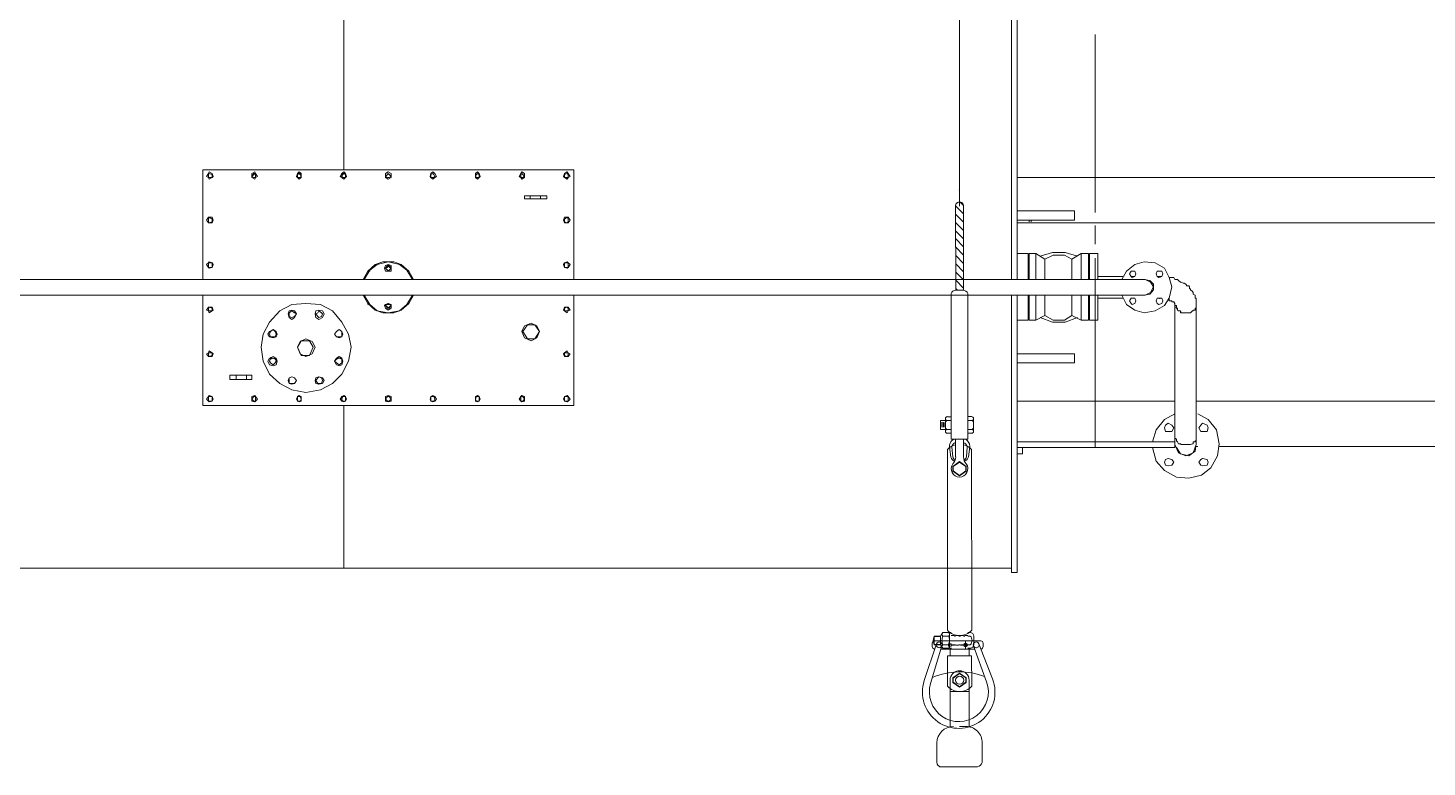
# Model space of a CAD drawing. Header units: millimetres. Extents: x 37084 to 180780, y -153145 to -16322.
# Drawn here: x 71090 to 74228, y -118922 to -117265 of the extents above; entities that cross this region are included whole.
import ezdxf

# ---------------------------------------------------------------- set-up
doc = ezdxf.new("R2010")
doc.units = ezdxf.units.MM
doc.header["$MEASUREMENT"] = 0
doc.linetypes.add('CONTINU', pattern=[0])
doc.layers.add('00', color=5, linetype='Continuous', lineweight=9)
doc.layers.add('1_Phu_kien', color=5, linetype='Continuous', lineweight=9)
doc.layers.add('1_Day dan', color=5, linetype='Continuous')

# ---------------------------------------------------------------- blocks, each defined once
blk = doc.blocks.new('MBA')
at = {"color": 0, "linetype": 'ByBlock', "lineweight": 18}
for points in [[(1955657.8, 284683.5), (1955657.8, 284059.4)], [(1955670.3, 284683.5), (1955670.3, 284059.4)], [(1954160.1, 284304.9), (1954160.1, 284671)], [(1955845, 284608.6), (1955845, 284209.2)], [(1954675.9, 284304.9), (1953843.9, 284304.9)], [(1953843.9, 284304.9), (1953843.9, 284059.4)], [(1953852.2, 284290.3), (1953856.4, 284288.2), (1953858.4, 284284.1), (1953864.7, 284288.2), (1953866.8, 284290.3), (1953864.7, 284296.6), (1953858.4, 284300.7), (1953856.4, 284296.6), (1953852.2, 284290.3)], [(1953856.4, 284290.3), (1953856.4, 284288.2), (1953858.4, 284288.2), (1953864.7, 284288.2), (1953864.7, 284290.3), (1953864.7, 284294.5), (1953858.4, 284296.6), (1953856.4, 284294.5), (1953856.4, 284290.3)], [(1953954.1, 284290.3), (1953954.1, 284288.2), (1953960.4, 284284.1), (1953962.4, 284288.2), (1953966.6, 284290.3), (1953962.4, 284296.6), (1953960.4, 284300.7), (1953954.1, 284296.6), (1953954.1, 284290.3), (1953958.3, 284288.2), (1953960.4, 284288.2), (1953962.4, 284288.2), (1953966.6, 284290.3), (1953962.4, 284296.6), (1953960.4, 284296.6), (1953958.3, 284296.6), (1953954.1, 284290.3)], [(1953954.1, 284290.3), (1953958.3, 284288.2), (1953960.4, 284288.2), (1953962.4, 284288.2), (1953962.4, 284290.3), (1953962.4, 284294.5), (1953960.4, 284296.6), (1953958.3, 284294.5), (1953954.1, 284290.3)], [(1954054, 284290.3), (1954056, 284288.2), (1954060.2, 284284.1), (1954064.4, 284288.2), (1954064.4, 284290.3), (1954064.4, 284296.6), (1954060.2, 284300.7), (1954056, 284296.6), (1954054, 284290.3)], [(1954056, 284290.3), (1954056, 284288.2), (1954060.2, 284288.2), (1954062.3, 284288.2), (1954064.4, 284290.3), (1954062.3, 284296.6), (1954060.2, 284296.6), (1954056, 284296.6), (1954056, 284290.3)], [(1954056, 284290.3), (1954056, 284288.2), (1954060.2, 284288.2), (1954062.3, 284288.2), (1954064.4, 284290.3), (1954062.3, 284294.5), (1954060.2, 284296.6), (1954056, 284294.5), (1954056, 284290.3)], [(1954151.7, 284290.3), (1954155.9, 284288.2), (1954160.1, 284284.1), (1954164.2, 284288.2), (1954166.3, 284290.3), (1954164.2, 284296.6), (1954160.1, 284300.7), (1954155.9, 284296.6), (1954151.7, 284290.3)], [(1954155.9, 284290.3), (1954155.9, 284288.2), (1954160.1, 284288.2), (1954164.2, 284288.2), (1954164.2, 284290.3), (1954164.2, 284296.6), (1954160.1, 284296.6), (1954155.9, 284296.6), (1954155.9, 284290.3)], [(1954155.9, 284290.3), (1954158, 284288.2), (1954160.1, 284288.2), (1954164.2, 284288.2), (1954164.2, 284290.3), (1954164.2, 284294.5), (1954160.1, 284296.6), (1954158, 284294.5), (1954155.9, 284290.3)], [(1954253.7, 284290.3), (1954253.7, 284288.2), (1954259.9, 284284.1), (1954266.1, 284288.2), (1954266.1, 284290.3), (1954266.1, 284296.6), (1954259.9, 284300.7), (1954253.7, 284296.6), (1954253.7, 284290.3)], [(1954253.7, 284290.3), (1954257.8, 284288.2), (1954259.9, 284288.2), (1954262, 284288.2), (1954266.1, 284290.3), (1954262, 284294.5), (1954259.9, 284296.6), (1954257.8, 284294.5), (1954253.7, 284290.3)], [(1954353.5, 284290.3), (1954355.6, 284288.2), (1954359.8, 284284.1), (1954363.9, 284288.2), (1954368.1, 284290.3), (1954363.9, 284296.6), (1954359.8, 284300.7), (1954355.6, 284296.6), (1954353.5, 284290.3)], [(1954355.6, 284290.3), (1954355.6, 284288.2), (1954359.8, 284288.2), (1954361.8, 284288.2), (1954363.9, 284290.3), (1954361.8, 284294.5), (1954359.8, 284296.6), (1954355.6, 284294.5), (1954355.6, 284290.3)], [(1954455.4, 284290.3), (1954455.4, 284288.2), (1954459.6, 284284.1), (1954463.8, 284288.2), (1954465.8, 284290.3), (1954463.8, 284296.6), (1954459.6, 284300.7), (1954455.4, 284296.6), (1954455.4, 284290.3), (1954457.5, 284288.2), (1954459.6, 284288.2), (1954463.8, 284288.2), (1954463.8, 284290.3), (1954463.8, 284294.5), (1954459.6, 284296.6), (1954457.5, 284294.5), (1954455.4, 284290.3)], [(1954553.2, 284290.3), (1954557.4, 284288.2), (1954559.4, 284284.1), (1954565.7, 284288.2), (1954565.7, 284290.3), (1954565.7, 284296.6), (1954559.4, 284300.7), (1954557.4, 284296.6), (1954553.2, 284290.3)], [(1954557.4, 284290.3), (1954557.4, 284288.2), (1954559.4, 284288.2), (1954561.5, 284288.2), (1954565.7, 284290.3), (1954561.5, 284294.5), (1954559.4, 284296.6), (1954557.4, 284294.5), (1954557.4, 284290.3)], [(1954653.1, 284290.3), (1954655.1, 284288.2), (1954661.4, 284284.1), (1954663.5, 284288.2), (1954667.6, 284290.3), (1954663.5, 284296.6), (1954661.4, 284300.7), (1954655.1, 284296.6), (1954653.1, 284290.3)], [(1954655.1, 284290.3), (1954655.1, 284288.2), (1954661.4, 284288.2), (1954663.5, 284288.2), (1954663.5, 284290.3), (1954663.5, 284294.5), (1954661.4, 284296.6), (1954655.1, 284294.5), (1954655.1, 284290.3)], [(1954675.9, 284059.4), (1954675.9, 284304.9)], [(1957192.9, 284288.2), (1955670.3, 284288.2)], [(1954615.6, 284246.6), (1954565.7, 284246.6)], [(1954565.7, 284240.4), (1954565.7, 284246.6)], [(1954615.6, 284240.4), (1954565.7, 284240.4)], [(1954578.2, 284240.4), (1954578.2, 284246.6)], [(1954601, 284240.4), (1954601, 284246.6)], [(1954615.6, 284240.4), (1954615.6, 284246.6)], [(1955670.3, 284213.4), (1955799.2, 284213.4)], [(1955799.2, 284192.6), (1955799.2, 284213.4)], [(1953852.2, 284192.6), (1953856.4, 284186.3), (1953858.4, 284186.3), (1953864.7, 284186.3), (1953866.8, 284192.6), (1953864.7, 284198.8), (1953858.4, 284198.8), (1953856.4, 284198.8), (1953852.2, 284192.6)], [(1953856.4, 284192.6), (1953856.4, 284188.4), (1953858.4, 284186.3), (1953864.7, 284188.4), (1953864.7, 284192.6), (1953864.7, 284194.6), (1953858.4, 284198.8), (1953856.4, 284194.6), (1953856.4, 284192.6)], [(1954653.1, 284192.6), (1954655.1, 284186.3), (1954661.4, 284186.3), (1954663.5, 284186.3), (1954667.6, 284192.6), (1954663.5, 284198.8), (1954661.4, 284198.8), (1954655.1, 284198.8), (1954653.1, 284192.6)], [(1954655.1, 284192.6), (1954655.1, 284188.4), (1954661.4, 284186.3), (1954663.5, 284188.4), (1954663.5, 284192.6), (1954663.5, 284194.6), (1954661.4, 284198.8), (1954655.1, 284194.6), (1954655.1, 284192.6)], [(1955670.3, 284192.6), (1955799.2, 284192.6)], [(1957234.5, 284186.3), (1955670.3, 284186.3)], [(1955697.3, 284192.6), (1955701.5, 284192.6)], [(1955697.3, 284192.6), (1955697.3, 284188.4)], [(1955701.5, 284192.6), (1955701.5, 284188.4)], [(1955845, 284180.1), (1955845, 284138.5)], [(1955670.3, 284117.7), (1955695.2, 284117.7)], [(1955695.2, 284117.7), (1955695.2, 284059.4)], [(1955697.3, 284117.7), (1955711.9, 284117.7)], [(1955697.3, 284117.7), (1955697.3, 284059.4)], [(1955732.7, 284105.2), (1955711.9, 284117.7)], [(1955711.9, 284059.4), (1955711.9, 284117.7)], [(1955805.5, 284111.4), (1955778.4, 284119.8), (1955749.3, 284119.8), (1955722.3, 284111.4)], [(1955793, 284105.2), (1955776.3, 284113.5), (1955751.4, 284113.5), (1955732.7, 284105.2)], [(1955813.8, 284117.7), (1955793, 284105.2)], [(1955830.4, 284117.7), (1955813.8, 284117.7)], [(1955813.8, 284059.4), (1955813.8, 284117.7)], [(1955830.4, 284117.7), (1955830.4, 284059.4)], [(1955851.2, 284117.7), (1955832.5, 284117.7)], [(1955832.5, 284059.4), (1955832.5, 284117.7)], [(1955845, 284107.3), (1955845, 283682.9)], [(1955851.2, 284059.4), (1955851.2, 284117.7)], [(1953852.2, 284092.7), (1953856.4, 284086.5), (1953858.4, 284084.4), (1953864.7, 284086.5), (1953866.8, 284092.7), (1953864.7, 284096.9), (1953858.4, 284099), (1953856.4, 284096.9), (1953852.2, 284092.7)], [(1953856.4, 284092.7), (1953856.4, 284086.5), (1953858.4, 284086.5), (1953864.7, 284086.5), (1953864.7, 284092.7), (1953864.7, 284096.9), (1953858.4, 284096.9), (1953856.4, 284096.9), (1953856.4, 284092.7)], [(1954316.1, 284059.4), (1954305.7, 284078.2), (1954289, 284092.7), (1954272.4, 284099), (1954247.4, 284099), (1954230.8, 284092.7), (1954214.1, 284078.2), (1954203.7, 284059.4)], [(1954314, 284059.4), (1954301.5, 284080.2), (1954284.9, 284092.7), (1954259.9, 284099), (1954234.9, 284092.7), (1954218.3, 284080.2), (1954205.8, 284059.4)], [(1954214.1, 284078.2), (1954214.1, 284076.1)], [(1954218.3, 284080.2), (1954218.3, 284078.2)], [(1954218.3, 284080.2), (1954218.3, 284078.2)], [(1954251.6, 284084.4), (1954253.7, 284078.2), (1954259.9, 284078.2), (1954266.1, 284078.2), (1954266.1, 284084.4), (1954266.1, 284090.6), (1954259.9, 284092.7), (1954253.7, 284090.6), (1954251.6, 284084.4)], [(1954253.7, 284084.4), (1954257.8, 284080.2), (1954259.9, 284078.2), (1954262, 284080.2), (1954266.1, 284084.4), (1954262, 284090.6), (1954259.9, 284090.6), (1954257.8, 284090.6), (1954253.7, 284084.4), (1954257.8, 284080.2), (1954259.9, 284078.2), (1954262, 284080.2), (1954266.1, 284084.4), (1954262, 284086.5), (1954259.9, 284090.6), (1954257.8, 284086.5), (1954253.7, 284084.4)], [(1954653.1, 284092.7), (1954655.1, 284086.5), (1954661.4, 284084.4), (1954663.5, 284086.5), (1954667.6, 284092.7), (1954663.5, 284096.9), (1954661.4, 284099), (1954655.1, 284096.9), (1954653.1, 284092.7)], [(1954655.1, 284092.7), (1954655.1, 284086.5), (1954661.4, 284086.5), (1954663.5, 284086.5), (1954663.5, 284092.7), (1954663.5, 284096.9), (1954661.4, 284096.9), (1954655.1, 284096.9), (1954655.1, 284092.7)], [(1955697.3, 284096.9), (1955695.2, 284096.9), (1955695.2, 284099)], [(1955695.2, 284086.5), (1955695.2, 284092.7)], [(1955697.3, 284086.5), (1955695.2, 284086.5)], [(1955695.2, 284086.5), (1955695.2, 284084.4)], [(1955695.2, 284086.5), (1955695.2, 284084.4)], [(1955695.2, 284086.5), (1955695.2, 284084.4)], [(1955732.7, 284059.4), (1955732.7, 284105.2)], [(1955793, 284059.4), (1955793, 284105.2)], [(1955832.5, 284086.5), (1955830.4, 284086.5)], [(1955905.3, 284024.1), (1955915.7, 284003.3), (1955934.4, 283990.8), (1955955.2, 283984.5), (1955980.2, 283988.7), (1956001, 284001.2), (1956011.4, 284017.8), (1956017.6, 284042.8), (1956011.4, 284063.6), (1956001, 284084.4), (1955980.2, 284096.9), (1955955.2, 284099), (1955934.4, 284092.7), (1955915.7, 284078.2), (1955905.3, 284059.4)], [(1955922, 284071.9), (1955926.1, 284065.7), (1955928.2, 284063.6), (1955934.4, 284065.7), (1955936.5, 284071.9), (1955934.4, 284078.2), (1955928.2, 284078.2), (1955926.1, 284078.2), (1955922, 284071.9)], [(1955982.3, 284071.9), (1955984.4, 284065.7), (1955988.5, 284063.6), (1955994.8, 284065.7), (1955996.8, 284071.9), (1955994.8, 284078.2), (1955988.5, 284078.2), (1955984.4, 284078.2), (1955982.3, 284071.9)], [(1955957.3, 284059.4), (1953163.7, 284059.4)], [(1954262, 284059.4), (1954257.8, 284059.4)], [(1954262, 284059.4), (1954257.8, 284059.4)], [(1955851.2, 284065.7), (1955907.4, 284065.7)], [(1955926.1, 284065.7), (1955934.4, 284065.7)], [(1955955.2, 284024.1), (1955967.7, 284026.1), (1955976, 284036.5), (1955976, 284049), (1955967.7, 284057.4), (1955955.2, 284059.4)], [(1955957.3, 284024.1), (1955969.8, 284030.3), (1955976, 284042.8), (1955969.8, 284053.2), (1955957.3, 284059.4)], [(1955984.4, 284065.7), (1955990.6, 284065.7)], [(1955990.6, 284065.7), (1955990.6, 284063.6)], [(1955994.8, 284065.7), (1955990.6, 284065.7)], [(1956071.7, 284003.3), (1956071.7, 284005.3), (1956071.7, 284009.5), (1956071.7, 284011.6), (1956071.7, 284015.7), (1956071.7, 284017.8), (1956069.6, 284017.8), (1956069.6, 284022), (1956069.6, 284024.1), (1956065.5, 284026.1), (1956065.5, 284030.3), (1956063.4, 284032.4), (1956059.2, 284036.5), (1956059.2, 284038.6), (1956057.2, 284038.6), (1956057.2, 284042.8), (1956055.1, 284044.9), (1956050.9, 284044.9), (1956048.8, 284049), (1956044.7, 284051.1), (1956042.6, 284051.1), (1956038.4, 284053.2), (1956036.4, 284053.2), (1956032.2, 284057.4), (1956030.1, 284059.4), (1956028, 284059.4), (1956023.9, 284059.4), (1956021.8, 284063.6), (1956017.6, 284063.6), (1956015.6, 284063.6), (1956011.4, 284063.6)], [(1955957.3, 284024.1), (1953016, 284024.1)], [(1953843.9, 284024.1), (1953843.9, 283776.5)], [(1954203.7, 284024.1), (1954214.1, 284005.3), (1954230.8, 283990.8), (1954247.4, 283984.5), (1954272.4, 283984.5), (1954289, 283990.8), (1954305.7, 284005.3), (1954316.1, 284024.1)], [(1954205.8, 284024.1), (1954218.3, 284003.3), (1954234.9, 283988.7), (1954259.9, 283984.5), (1954284.9, 283988.7), (1954301.5, 284003.3), (1954314, 284024.1)], [(1954257.8, 284024.1), (1954262, 284024.1)], [(1954257.8, 284024.1), (1954262, 284024.1)], [(1954675.9, 283776.5), (1954675.9, 284024.1)], [(1955657.8, 284024.1), (1955657.8, 283402.1)], [(1955670.3, 284024.1), (1955670.3, 283402.1)], [(1955695.2, 284024.1), (1955695.2, 283967.9)], [(1955697.3, 284024.1), (1955697.3, 283967.9)], [(1955711.9, 283967.9), (1955711.9, 284024.1)], [(1955732.7, 283978.3), (1955732.7, 284024.1)], [(1955793, 283978.3), (1955793, 284024.1)], [(1955813.8, 283967.9), (1955813.8, 284024.1)], [(1955830.4, 284024.1), (1955830.4, 283967.9)], [(1955832.5, 283967.9), (1955832.5, 284024.1)], [(1955851.2, 283967.9), (1955851.2, 284024.1)], [(1955851.2, 284017.8), (1955907.4, 284017.8)], [(1955922, 284011.6), (1955926.1, 284005.3), (1955928.2, 284003.3), (1955934.4, 284005.3), (1955936.5, 284011.6), (1955934.4, 284017.8), (1955928.2, 284017.8), (1955926.1, 284017.8), (1955922, 284011.6)], [(1955926.1, 284017.8), (1955934.4, 284017.8)], [(1955982.3, 284011.6), (1955984.4, 284005.3), (1955988.5, 284003.3), (1955994.8, 284005.3), (1955996.8, 284011.6), (1955994.8, 284017.8), (1955988.5, 284017.8), (1955984.4, 284017.8), (1955982.3, 284011.6)], [(1955984.4, 284017.8), (1955990.6, 284017.8)], [(1955990.6, 284017.8), (1955990.6, 284015.7)], [(1955994.8, 284017.8), (1955990.6, 284017.8)], [(1956023.9, 284001.2), (1956023.9, 284003.3), (1956023.9, 284005.3), (1956021.8, 284009.5), (1956017.6, 284009.5), (1956017.6, 284011.6), (1956015.6, 284011.6), (1956011.4, 284011.6), (1956011.4, 284015.7), (1956009.3, 284015.7)], [(1953852.2, 283990.8), (1953856.4, 283988.7), (1953858.4, 283984.5), (1953864.7, 283988.7), (1953866.8, 283990.8), (1953864.7, 283997), (1953858.4, 283997), (1953856.4, 283997), (1953852.2, 283990.8)], [(1953856.4, 283990.8), (1953856.4, 283988.7), (1953858.4, 283988.7), (1953864.7, 283988.7), (1953864.7, 283990.8), (1953864.7, 283994.9), (1953858.4, 283997), (1953856.4, 283994.9), (1953856.4, 283990.8)], [(1953974.9, 283907.6), (1953979.1, 283876.4), (1953993.6, 283847.3), (1954016.5, 283826.5), (1954043.6, 283811.9), (1954074.8, 283805.7), (1954108.1, 283811.9), (1954135.1, 283826.5), (1954155.9, 283847.3), (1954170.5, 283876.4), (1954176.7, 283907.6), (1954170.5, 283936.7), (1954155.9, 283963.7), (1954135.1, 283988.7), (1954108.1, 284003.3), (1954074.8, 284005.3), (1954043.6, 284003.3), (1954016.5, 283988.7), (1953993.6, 283963.7), (1953979.1, 283936.7), (1953974.9, 283907.6)], [(1954035.2, 283982.5), (1954037.3, 283974.1), (1954043.6, 283970), (1954049.8, 283974.1), (1954054, 283982.5), (1954049.8, 283988.7), (1954043.6, 283990.8), (1954037.3, 283988.7), (1954035.2, 283982.5), (1954037.3, 283976.2), (1954043.6, 283974.1), (1954049.8, 283976.2), (1954054, 283982.5), (1954049.8, 283984.5), (1954043.6, 283988.7), (1954037.3, 283984.5), (1954035.2, 283982.5)], [(1954037.3, 283982.5), (1954037.3, 283976.2), (1954043.6, 283974.1), (1954049.8, 283976.2), (1954054, 283982.5), (1954049.8, 283984.5), (1954043.6, 283988.7), (1954037.3, 283984.5), (1954037.3, 283982.5)], [(1954095.6, 283982.5), (1954097.7, 283974.1), (1954103.9, 283970), (1954112.2, 283974.1), (1954116.4, 283982.5), (1954112.2, 283988.7), (1954103.9, 283990.8), (1954097.7, 283988.7), (1954095.6, 283982.5)], [(1954097.7, 283982.5), (1954101.8, 283976.2), (1954103.9, 283974.1), (1954110.1, 283976.2), (1954112.2, 283982.5), (1954110.1, 283984.5), (1954103.9, 283988.7), (1954101.8, 283984.5), (1954097.7, 283982.5)], [(1954097.7, 283982.5), (1954101.8, 283976.2), (1954103.9, 283974.1), (1954110.1, 283976.2), (1954112.2, 283982.5), (1954110.1, 283984.5), (1954103.9, 283988.7), (1954101.8, 283984.5), (1954097.7, 283982.5)], [(1954214.1, 284005.3), (1954214.1, 284003.3)], [(1954218.3, 284003.3), (1954218.3, 284001.2)], [(1954218.3, 284003.3), (1954218.3, 284001.2)], [(1954218.3, 284003.3), (1954218.3, 284001.2)], [(1954251.6, 284001.2), (1954253.7, 283994.9), (1954259.9, 283990.8), (1954266.1, 283994.9), (1954266.1, 284001.2), (1954266.1, 284003.3), (1954259.9, 284005.3), (1954253.7, 284003.3), (1954251.6, 284001.2)], [(1954253.7, 284001.2), (1954257.8, 283994.9), (1954259.9, 283994.9), (1954262, 283994.9), (1954266.1, 284001.2), (1954262, 284003.3), (1954259.9, 284005.3), (1954257.8, 284003.3), (1954253.7, 284001.2), (1954257.8, 283997), (1954259.9, 283994.9), (1954262, 283997), (1954266.1, 284001.2), (1954262, 284003.3), (1954259.9, 284003.3), (1954257.8, 284003.3), (1954253.7, 284001.2)], [(1954653.1, 283990.8), (1954655.1, 283988.7), (1954661.4, 283984.5), (1954663.5, 283988.7), (1954667.6, 283990.8), (1954663.5, 283997), (1954661.4, 283997), (1954655.1, 283997), (1954653.1, 283990.8)], [(1954655.1, 283990.8), (1954655.1, 283988.7), (1954661.4, 283988.7), (1954663.5, 283988.7), (1954663.5, 283990.8), (1954663.5, 283994.9), (1954661.4, 283997), (1954655.1, 283994.9), (1954655.1, 283990.8)], [(1955697.3, 283997), (1955695.2, 283997)], [(1955695.2, 283997), (1955695.2, 283994.9)], [(1955695.2, 283997), (1955695.2, 283994.9)], [(1955695.2, 283990.8), (1955695.2, 283997), (1955695.2, 283994.9)], [(1955695.2, 283994.9), (1955695.2, 283990.8)], [(1955697.3, 283988.7), (1955695.2, 283988.7), (1955695.2, 283984.5), (1955695.2, 283982.5)], [(1955832.5, 283997), (1955830.4, 283997)], [(1956023.9, 284003.3), (1956023.9, 284001.2)], [(1956023.9, 284001.2), (1956023.9, 283997)], [(1956023.9, 283703.7), (1956023.9, 284001.2)], [(1956023.9, 284001.2), (1956023.9, 283997)], [(1956023.9, 284001.2), (1956028, 284001.2), (1956028, 283997), (1956028, 283994.9), (1956030.1, 283994.9), (1956030.1, 283990.8), (1956032.2, 283988.7), (1956036.4, 283988.7), (1956038.4, 283984.5), (1956042.6, 283984.5), (1956044.7, 283984.5), (1956048.8, 283984.5), (1956050.9, 283984.5), (1956055.1, 283984.5), (1956057.2, 283984.5), (1956059.2, 283984.5), (1956063.4, 283988.7), (1956065.5, 283988.7), (1956065.5, 283990.8), (1956069.6, 283990.8), (1956069.6, 283994.9), (1956071.7, 283994.9), (1956071.7, 283997), (1956071.7, 284001.2)], [(1956023.9, 284001.2), (1956023.9, 283997), (1956028, 283997), (1956028, 283994.9), (1956030.1, 283990.8), (1956032.2, 283988.7), (1956036.4, 283988.7), (1956036.4, 283984.5), (1956038.4, 283984.5), (1956042.6, 283984.5), (1956044.7, 283984.5), (1956048.8, 283984.5)], [(1956048.8, 283984.5), (1956050.9, 283984.5), (1956055.1, 283984.5), (1956057.2, 283984.5), (1956059.2, 283984.5), (1956063.4, 283988.7), (1956065.5, 283988.7), (1956065.5, 283990.8), (1956069.6, 283990.8), (1956069.6, 283994.9), (1956071.7, 283994.9), (1956071.7, 283997), (1956071.7, 284001.2)], [(1956071.7, 284001.2), (1956071.7, 284003.3)], [(1956071.7, 284001.2), (1956071.7, 284003.3)], [(1956071.7, 283703.7), (1956071.7, 284001.2)], [(1954559.4, 283942.9), (1954565.7, 283928.4), (1954580.2, 283922.1), (1954592.7, 283928.4), (1954599, 283942.9), (1954592.7, 283955.4), (1954580.2, 283961.7), (1954565.7, 283955.4), (1954559.4, 283942.9)], [(1954561.5, 283942.9), (1954571.9, 283957.5)], [(1954571.9, 283957.5), (1954588.6, 283957.5)], [(1954588.6, 283957.5), (1954599, 283942.9)], [(1955670.3, 283967.9), (1955695.2, 283967.9)], [(1955697.3, 283967.9), (1955711.9, 283967.9)], [(1955732.7, 283978.3), (1955711.9, 283967.9)], [(1955722.3, 283974.1), (1955749.3, 283963.7), (1955778.4, 283963.7), (1955805.5, 283974.1)], [(1955732.7, 283978.3), (1955751.4, 283967.9), (1955776.3, 283967.9), (1955793, 283978.3)], [(1955813.8, 283967.9), (1955793, 283978.3)], [(1955830.4, 283967.9), (1955813.8, 283967.9)], [(1955851.2, 283967.9), (1955832.5, 283967.9)], [(1953989.5, 283936.7), (1953993.6, 283930.5), (1954002, 283928.4), (1954008.2, 283930.5), (1954010.3, 283936.7), (1954008.2, 283942.9), (1954002, 283947.1), (1953993.6, 283942.9), (1953989.5, 283936.7)], [(1953993.6, 283936.7), (1953995.7, 283930.5), (1954002, 283928.4), (1954006.1, 283930.5), (1954008.2, 283936.7), (1954006.1, 283942.9), (1954002, 283947.1), (1953995.7, 283942.9), (1953993.6, 283936.7), (1953995.7, 283930.5), (1954002, 283930.5), (1954006.1, 283930.5), (1954008.2, 283936.7), (1954006.1, 283942.9), (1954002, 283947.1), (1953995.7, 283942.9), (1953993.6, 283936.7)], [(1954056, 283907.6), (1954062.3, 283893), (1954074.8, 283886.8), (1954089.3, 283893), (1954095.6, 283907.6), (1954089.3, 283920.1), (1954074.8, 283926.3), (1954062.3, 283920.1), (1954056, 283907.6)], [(1954064.4, 283922.1), (1954056, 283907.6)], [(1954083.1, 283922.1), (1954064.4, 283922.1)], [(1954091.4, 283907.6), (1954083.1, 283922.1)], [(1954139.3, 283936.7), (1954143.4, 283930.5), (1954149.7, 283928.4), (1954155.9, 283930.5), (1954158, 283936.7), (1954155.9, 283942.9), (1954149.7, 283947.1), (1954143.4, 283942.9), (1954139.3, 283936.7), (1954143.4, 283930.5), (1954149.7, 283928.4), (1954155.9, 283930.5), (1954158, 283936.7), (1954155.9, 283942.9), (1954149.7, 283947.1), (1954143.4, 283942.9), (1954139.3, 283936.7)], [(1954139.3, 283936.7), (1954143.4, 283930.5), (1954149.7, 283930.5), (1954155.9, 283930.5), (1954155.9, 283936.7), (1954155.9, 283942.9), (1954149.7, 283947.1), (1954143.4, 283942.9), (1954139.3, 283936.7)], [(1954571.9, 283926.3), (1954561.5, 283942.9)], [(1954588.6, 283926.3), (1954571.9, 283926.3)], [(1954599, 283942.9), (1954588.6, 283926.3)], [(1953852.2, 283893), (1953856.4, 283886.8), (1953858.4, 283886.8), (1953864.7, 283886.8), (1953866.8, 283893), (1953864.7, 283895.1), (1953858.4, 283899.3), (1953856.4, 283895.1), (1953852.2, 283893)], [(1953856.4, 283893), (1953856.4, 283888.9), (1953858.4, 283886.8), (1953864.7, 283888.9), (1953864.7, 283893), (1953864.7, 283895.1), (1953858.4, 283895.1), (1953856.4, 283895.1), (1953856.4, 283893)], [(1953856.4, 283893), (1953856.4, 283888.9), (1953858.4, 283886.8), (1953864.7, 283888.9), (1953864.7, 283893), (1953864.7, 283895.1), (1953858.4, 283895.1), (1953856.4, 283895.1), (1953856.4, 283893)], [(1954056, 283907.6), (1954064.4, 283888.9)], [(1954064.4, 283888.9), (1954083.1, 283888.9)], [(1954083.1, 283888.9), (1954091.4, 283907.6)], [(1954653.1, 283893), (1954655.1, 283886.8), (1954661.4, 283886.8), (1954663.5, 283886.8), (1954667.6, 283893), (1954663.5, 283895.1), (1954661.4, 283899.3), (1954655.1, 283895.1), (1954653.1, 283893)], [(1954655.1, 283893), (1954655.1, 283888.9), (1954661.4, 283886.8), (1954663.5, 283888.9), (1954663.5, 283893), (1954663.5, 283895.1), (1954661.4, 283895.1), (1954655.1, 283895.1), (1954655.1, 283893)], [(1954655.1, 283893), (1954655.1, 283888.9), (1954661.4, 283886.8), (1954663.5, 283888.9), (1954663.5, 283893), (1954663.5, 283895.1), (1954661.4, 283895.1), (1954655.1, 283895.1), (1954655.1, 283893)], [(1955670.3, 283893), (1955799.2, 283893)], [(1955799.2, 283872.2), (1955799.2, 283893)], [(1953989.5, 283876.4), (1953993.6, 283868.1), (1954002, 283866), (1954008.2, 283868.1), (1954010.3, 283876.4), (1954008.2, 283882.6), (1954002, 283886.8), (1953993.6, 283882.6), (1953989.5, 283876.4)], [(1953993.6, 283876.4), (1953995.7, 283872.2), (1954002, 283868.1), (1954006.1, 283872.2), (1954008.2, 283876.4), (1954006.1, 283882.6), (1954002, 283882.6), (1953995.7, 283882.6), (1953993.6, 283876.4), (1953995.7, 283872.2), (1954002, 283868.1), (1954006.1, 283872.2), (1954008.2, 283876.4), (1954006.1, 283880.5), (1954002, 283882.6), (1953995.7, 283880.5), (1953993.6, 283876.4)], [(1954139.3, 283876.4), (1954143.4, 283868.1), (1954149.7, 283866), (1954155.9, 283868.1), (1954158, 283876.4), (1954155.9, 283882.6), (1954149.7, 283886.8), (1954143.4, 283882.6), (1954139.3, 283876.4)], [(1954139.3, 283876.4), (1954143.4, 283872.2), (1954149.7, 283868.1), (1954155.9, 283872.2), (1954158, 283876.4), (1954155.9, 283882.6), (1954149.7, 283882.6), (1954143.4, 283882.6), (1954139.3, 283876.4), (1954143.4, 283872.2), (1954149.7, 283868.1), (1954155.9, 283872.2), (1954155.9, 283876.4), (1954155.9, 283880.5), (1954149.7, 283882.6), (1954143.4, 283880.5), (1954139.3, 283876.4)], [(1955670.3, 283872.2), (1955799.2, 283872.2)], [(1953954.1, 283845.2), (1953904.2, 283845.2)], [(1953904.2, 283834.8), (1953904.2, 283845.2)], [(1953954.1, 283834.8), (1953904.2, 283834.8)], [(1953918.8, 283834.8), (1953918.8, 283845.2)], [(1953941.6, 283834.8), (1953941.6, 283845.2)], [(1953954.1, 283834.8), (1953954.1, 283845.2)], [(1954035.2, 283832.7), (1954037.3, 283826.5), (1954043.6, 283824.4), (1954049.8, 283826.5), (1954054, 283832.7), (1954049.8, 283838.9), (1954043.6, 283841), (1954037.3, 283838.9), (1954035.2, 283832.7)], [(1954035.2, 283832.7), (1954037.3, 283826.5), (1954043.6, 283824.4), (1954049.8, 283826.5), (1954054, 283832.7), (1954049.8, 283838.9), (1954043.6, 283841), (1954037.3, 283838.9), (1954035.2, 283832.7)], [(1954037.3, 283832.7), (1954037.3, 283826.5), (1954043.6, 283826.5), (1954049.8, 283826.5), (1954054, 283832.7), (1954049.8, 283838.9), (1954043.6, 283841), (1954037.3, 283838.9), (1954037.3, 283832.7)], [(1954095.6, 283832.7), (1954097.7, 283826.5), (1954103.9, 283824.4), (1954112.2, 283826.5), (1954116.4, 283832.7), (1954112.2, 283838.9), (1954103.9, 283841), (1954097.7, 283838.9), (1954095.6, 283832.7)], [(1954097.7, 283832.7), (1954101.8, 283826.5), (1954103.9, 283824.4), (1954110.1, 283826.5), (1954112.2, 283832.7), (1954110.1, 283838.9), (1954103.9, 283841), (1954101.8, 283838.9), (1954097.7, 283832.7)], [(1954097.7, 283832.7), (1954101.8, 283826.5), (1954103.9, 283826.5), (1954110.1, 283826.5), (1954112.2, 283832.7), (1954110.1, 283838.9), (1954103.9, 283841), (1954101.8, 283838.9), (1954097.7, 283832.7)], [(1953852.2, 283791.1), (1953856.4, 283786.9), (1953858.4, 283784.9), (1953864.7, 283786.9), (1953866.8, 283791.1), (1953864.7, 283797.3), (1953858.4, 283799.4), (1953856.4, 283797.3), (1953852.2, 283791.1)], [(1953856.4, 283791.1), (1953856.4, 283786.9), (1953858.4, 283786.9), (1953864.7, 283786.9), (1953864.7, 283791.1), (1953864.7, 283797.3), (1953858.4, 283797.3), (1953856.4, 283797.3), (1953856.4, 283791.1)], [(1953856.4, 283791.1), (1953856.4, 283786.9), (1953858.4, 283786.9), (1953864.7, 283786.9), (1953864.7, 283791.1), (1953864.7, 283797.3), (1953858.4, 283797.3), (1953856.4, 283797.3), (1953856.4, 283791.1)], [(1953954.1, 283791.1), (1953954.1, 283786.9), (1953960.4, 283784.9), (1953962.4, 283786.9), (1953966.6, 283791.1), (1953962.4, 283797.3), (1953960.4, 283799.4), (1953954.1, 283797.3), (1953954.1, 283791.1)], [(1953954.1, 283791.1), (1953958.3, 283786.9), (1953960.4, 283786.9), (1953962.4, 283786.9), (1953966.6, 283791.1), (1953962.4, 283797.3), (1953960.4, 283797.3), (1953958.3, 283797.3), (1953954.1, 283791.1)], [(1953954.1, 283791.1), (1953958.3, 283786.9), (1953960.4, 283786.9), (1953962.4, 283786.9), (1953962.4, 283791.1), (1953962.4, 283797.3), (1953960.4, 283797.3), (1953958.3, 283797.3), (1953954.1, 283791.1)], [(1954054, 283791.1), (1954056, 283786.9), (1954060.2, 283784.9), (1954064.4, 283786.9), (1954064.4, 283791.1), (1954064.4, 283797.3), (1954060.2, 283799.4), (1954056, 283797.3), (1954054, 283791.1)], [(1954056, 283791.1), (1954056, 283786.9), (1954060.2, 283786.9), (1954062.3, 283786.9), (1954064.4, 283791.1), (1954062.3, 283797.3), (1954060.2, 283797.3), (1954056, 283797.3), (1954056, 283791.1)], [(1954056, 283791.1), (1954056, 283786.9), (1954060.2, 283786.9), (1954062.3, 283786.9), (1954064.4, 283791.1), (1954062.3, 283797.3), (1954060.2, 283797.3), (1954056, 283797.3), (1954056, 283791.1)], [(1954151.7, 283791.1), (1954155.9, 283786.9), (1954160.1, 283784.9), (1954164.2, 283786.9), (1954166.3, 283791.1), (1954164.2, 283797.3), (1954160.1, 283799.4), (1954155.9, 283797.3), (1954151.7, 283791.1)], [(1954155.9, 283791.1), (1954155.9, 283786.9), (1954160.1, 283786.9), (1954164.2, 283786.9), (1954164.2, 283791.1), (1954164.2, 283797.3), (1954160.1, 283797.3), (1954155.9, 283797.3), (1954155.9, 283791.1)], [(1954155.9, 283791.1), (1954158, 283786.9), (1954160.1, 283786.9), (1954164.2, 283786.9), (1954164.2, 283791.1), (1954164.2, 283797.3), (1954160.1, 283797.3), (1954158, 283797.3), (1954155.9, 283791.1)], [(1954253.7, 283791.1), (1954253.7, 283786.9), (1954259.9, 283784.9), (1954266.1, 283786.9), (1954266.1, 283791.1), (1954266.1, 283797.3), (1954259.9, 283799.4), (1954253.7, 283797.3), (1954253.7, 283791.1)], [(1954253.7, 283791.1), (1954257.8, 283786.9), (1954259.9, 283786.9), (1954262, 283786.9), (1954266.1, 283791.1), (1954262, 283797.3), (1954259.9, 283797.3), (1954257.8, 283797.3), (1954253.7, 283791.1)], [(1954353.5, 283791.1), (1954355.6, 283786.9), (1954359.8, 283784.9), (1954363.9, 283786.9), (1954368.1, 283791.1), (1954363.9, 283797.3), (1954359.8, 283799.4), (1954355.6, 283797.3), (1954353.5, 283791.1)], [(1954355.6, 283791.1), (1954355.6, 283786.9), (1954359.8, 283786.9), (1954361.8, 283786.9), (1954363.9, 283791.1), (1954361.8, 283797.3), (1954359.8, 283797.3), (1954355.6, 283797.3), (1954355.6, 283791.1)], [(1954455.4, 283791.1), (1954455.4, 283786.9), (1954459.6, 283784.9), (1954463.8, 283786.9), (1954465.8, 283791.1), (1954463.8, 283797.3), (1954459.6, 283799.4), (1954455.4, 283797.3), (1954455.4, 283791.1)], [(1954455.4, 283791.1), (1954457.5, 283786.9), (1954459.6, 283786.9), (1954463.8, 283786.9), (1954463.8, 283791.1), (1954463.8, 283797.3), (1954459.6, 283797.3), (1954457.5, 283797.3), (1954455.4, 283791.1)], [(1954553.2, 283791.1), (1954557.4, 283786.9), (1954559.4, 283784.9), (1954565.7, 283786.9), (1954565.7, 283791.1), (1954565.7, 283797.3), (1954559.4, 283799.4), (1954557.4, 283797.3), (1954553.2, 283791.1)], [(1954557.4, 283791.1), (1954557.4, 283786.9), (1954559.4, 283786.9), (1954561.5, 283786.9), (1954565.7, 283791.1), (1954561.5, 283797.3), (1954559.4, 283797.3), (1954557.4, 283797.3), (1954557.4, 283791.1)], [(1954653.1, 283791.1), (1954655.1, 283786.9), (1954661.4, 283784.9), (1954663.5, 283786.9), (1954667.6, 283791.1), (1954663.5, 283797.3), (1954661.4, 283799.4), (1954655.1, 283797.3), (1954653.1, 283791.1)], [(1954655.1, 283791.1), (1954655.1, 283786.9), (1954661.4, 283786.9), (1954663.5, 283786.9), (1954663.5, 283791.1), (1954663.5, 283797.3), (1954661.4, 283797.3), (1954655.1, 283797.3), (1954655.1, 283791.1)], [(1954655.1, 283791.1), (1954655.1, 283786.9), (1954661.4, 283786.9), (1954663.5, 283786.9), (1954663.5, 283791.1), (1954663.5, 283797.3), (1954661.4, 283797.3), (1954655.1, 283797.3), (1954655.1, 283791.1)], [(1953843.9, 283776.5), (1954675.9, 283776.5)], [(1954160.1, 283776.5), (1954160.1, 283412.5)], [(1956023.9, 283786.9), (1955670.3, 283786.9)], [(1957186.7, 283786.9), (1956071.7, 283786.9)], [(1956023.9, 283757.8), (1956001, 283745.3), (1955982.3, 283722.4), (1955974, 283695.4)], [(1955974, 283682.9), (1955982.3, 283651.7), (1956001, 283630.9), (1956028, 283616.4), (1956055.1, 283614.3), (1956084.2, 283620.5), (1956105, 283637.2), (1956119.6, 283664.2), (1956123.7, 283691.2), (1956117.5, 283722.4), (1956098.8, 283745.3), (1956075.9, 283757.8)], [(1956001, 283726.6), (1956003.1, 283718.3), (1956009.3, 283718.3), (1956017.6, 283718.3), (1956021.8, 283726.6), (1956017.6, 283732.8), (1956009.3, 283737), (1956003.1, 283732.8), (1956001, 283726.6)], [(1956078, 283726.6), (1956082.1, 283718.3), (1956086.3, 283718.3), (1956096.7, 283718.3), (1956098.8, 283726.6), (1956096.7, 283732.8), (1956086.3, 283737), (1956082.1, 283732.8), (1956078, 283726.6)], [(1956023.9, 283703.7), (1956023.9, 283689.2)], [(1956023.9, 283703.7), (1956023.9, 283701.6)], [(1956023.9, 283703.7), (1956028, 283701.6), (1956028, 283697.5), (1956030.1, 283695.4), (1956032.2, 283691.2), (1956036.4, 283691.2), (1956038.4, 283689.2), (1956042.6, 283689.2), (1956044.7, 283689.2), (1956048.8, 283689.2)], [(1956048.8, 283689.2), (1956050.9, 283689.2), (1956055.1, 283689.2), (1956057.2, 283689.2), (1956059.2, 283689.2), (1956063.4, 283691.2), (1956065.5, 283691.2), (1956065.5, 283695.4), (1956069.6, 283695.4), (1956069.6, 283697.5), (1956071.7, 283697.5), (1956071.7, 283701.6), (1956071.7, 283703.7)], [(1956071.7, 283703.7), (1956071.7, 283689.2)], [(1956071.7, 283703.7), (1956071.7, 283701.6)], [(1956023.9, 283695.4), (1955670.3, 283695.4)], [(1956023.9, 283682.9), (1955670.3, 283682.9)], [(1955682.7, 283668.4), (1955670.3, 283668.4)], [(1955682.7, 283682.9), (1955682.7, 283668.4)], [(1956023.9, 283682.9), (1956023.9, 283695.4)], [(1956023.9, 283689.2), (1956032.2, 283670.4), (1956048.8, 283664.2), (1956065.5, 283670.4), (1956071.7, 283689.2)], [(1956023.9, 283689.2), (1956032.2, 283670.4), (1956048.8, 283664.2), (1956065.5, 283670.4), (1956071.7, 283689.2)], [(1956028, 283682.9), (1956036.4, 283668.4), (1956055.1, 283664.2), (1956069.6, 283674.6), (1956071.7, 283691.2)], [(1956048.8, 283689.2), (1956050.9, 283689.2)], [(1956075.9, 283685), (1956071.7, 283685)], [(1957186.7, 283685), (1956123.7, 283685)], [(1956001, 283649.6), (1956003.1, 283643.4), (1956009.3, 283641.3), (1956017.6, 283643.4), (1956021.8, 283649.6), (1956017.6, 283655.9), (1956009.3, 283658), (1956003.1, 283655.9), (1956001, 283649.6)], [(1956078, 283649.6), (1956082.1, 283643.4), (1956086.3, 283641.3), (1956096.7, 283643.4), (1956098.8, 283649.6), (1956096.7, 283655.9), (1956086.3, 283658), (1956082.1, 283655.9), (1956078, 283649.6)], [(1952862, 283412.5), (1954160.1, 283412.5)], [(1955657.8, 283412.5), (1954160.1, 283412.5)], [(1955657.8, 283402.1), (1955670.3, 283402.1)]]:
    blk.add_lwpolyline(points, dxfattribs=at)
blk = doc.blocks.new('Chuoi su 220kV 1 day')
at = {"color": 0, "linetype": 'ByBlock', "lineweight": 20, "ltscale": 4500}
for p, q in [((495306.4, -76344.2), (495298.9, -76344.2)), ((495378.8, -76323.2), (495300.1, -76353.7)), ((495385.6, -76336.5), (495304.7, -76365.9)), ((495293.5, -76349.6), (495293.5, -76401.3)), ((495302.7, -76393.8), (495302.7, -76374.5)), ((495311.8, -76363.3), (495311.8, -76401.3)), ((495293.5, -76453.1), (495293.5, -76401.3)), ((495294.5, -76384), (495311.3, -76384)), ((495300.6, -76380.4), (495298.5, -76384)), ((495298.5, -76384), (495300.6, -76387.6)), ((495300.6, -76380.4), (495304.7, -76380.4)), ((495306.8, -76384), (495304.7, -76380.4)), ((495304.7, -76387.6), (495306.8, -76384)), ((495311.9, -76438.9), (495311.8, -76401.3)), ((495300.6, -76422.2), (495298.5, -76418.7)), ((495300.6, -76422.2), (495304.7, -76422.2)), ((495302.7, -76408.8), (495302.7, -76428.2)), ((495389.2, -76462.1), (495304.4, -76436.6)), ((495306.8, -76418.7), (495304.7, -76422.2)), ((495306.4, -76458.5), (495299, -76458.5)), ((495382.7, -76476.3), (495300.4, -76449))]:
    blk.add_line(p, q, dxfattribs=at)
at = {"color": 0, "linetype": 'ByBlock', "lineweight": -2, "ltscale": 4500}
for p, q in [((494790.8, -76378.7), (494790.8, -76370.1)), ((494790.8, -76378.7), (494790.8, -76370.1)), ((494809.4, -76365.8), (494795.1, -76365.8)), ((494809.4, -76365.8), (494795.1, -76365.8)), ((494809.4, -76365.8), (494795.1, -76365.8)), ((494809.4, -76365.8), (494795.1, -76365.8)), ((494799.5, -76378.7), (494799.5, -76370.1)), ((494799.5, -76378.7), (494799.5, -76370.1)), ((494799.5, -76378.7), (494799.5, -76370.1)), ((494799.5, -76378.7), (494799.5, -76370.1)), ((494809.4, -76365.8), (494823.8, -76365.8)), ((494809.4, -76365.8), (494823.8, -76365.8)), ((494809.4, -76365.8), (494823.8, -76365.8)), ((494809.4, -76365.8), (494823.8, -76365.8)), ((494819.4, -76378.6), (494819.4, -76370.1)), ((494819.4, -76378.6), (494819.4, -76370.1)), ((494819.4, -76378.6), (494819.4, -76370.1)), ((494819.4, -76378.6), (494819.4, -76370.1)), ((494828, -76378.6), (494828, -76370.1)), ((494828, -76378.6), (494828, -76370.1)), ((494828, -76378.6), (494828, -76370.1)), ((494828, -76378.6), (494828, -76370.1)), ((494858.2, -76374.4), (494881, -76377.3)), ((495269.8, -76369.8), (494864.7, -76370)), ((495275, -76378.5), (495275, -76373)), ((495282.7, -76378.5), (495282.7, -76373.2)), ((495302.1, -76365.2), (495282.8, -76365.2)), ((495302.2, -76378.5), (495302.2, -76373.1)), ((495309.9, -76378.5), (495309.9, -76372.9)), ((495327, -76375.7), (495309.9, -76375.7)), ((495327, -76370), (495326.9, -76424.1)), ((495395, -76369.8), (495327, -76370)), ((495381.6, -76375.7), (495486, -76375.6)), ((495407.1, -76375.7), (495407.2, -76418.3)), ((495477.2, -76375.6), (495485.2, -76375.6)), ((495522.3, -76346.1), (495566, -76346.1)), ((495576.1, -76356.7), (495576.2, -76437.2)), ((494317.8, -76388.1), (494309.8, -76396.1)), ((494507.4, -76388), (494317.7, -76388.1)), ((494507.3, -76405.8), (494317.7, -76405.9)), ((494336.3, -76388.1), (494318.5, -76405.9)), ((494354.8, -76388), (494337, -76405.9)), ((494373.4, -76388), (494355.5, -76405.9)), ((494391.9, -76388), (494374.1, -76405.9)), ((494410.4, -76388), (494392.6, -76405.8)), ((494428.9, -76388), (494411.1, -76405.8)), ((494447.4, -76388), (494429.6, -76405.8)), ((494465.9, -76388), (494448.1, -76405.8)), ((494484.4, -76388), (494466.6, -76405.8)), ((494502.9, -76388), (494485.1, -76405.8)), ((494507.3, -76401.8), (494503.6, -76405.8)), ((494507.3, -76405.8), (494507.3, -76389)), ((494841.3, -76378.6), (494514.9, -76378.8)), ((494790.8, -76378.7), (494828, -76378.6)), ((494841.3, -76378.6), (494841.3, -76415.9)), ((494863.1, -76388.6), (494841.3, -76388.6)), ((494863.1, -76405.9), (494841.3, -76405.9)), ((494881.2, -76388.6), (494854.5, -76388.6)), ((494881.2, -76405.9), (494854.5, -76405.9)), ((494858.9, -76379.8), (494881, -76381.7)), ((494891.7, -76397.2), (494902.4, -76382.2)), ((494902.4, -76412.2), (494891.7, -76397.2)), ((494892.8, -76397.2), (494902.9, -76383.1)), ((494902.9, -76411.4), (494892.8, -76397.2)), ((494912.8, -76382.2), (494902.4, -76382.2)), ((494912.4, -76383.1), (494902.9, -76383.1)), ((494922.5, -76397.2), (494912.4, -76383.1)), ((494912.4, -76411.3), (494922.5, -76397.2)), ((494923.6, -76397.2), (494912.8, -76382.2)), ((494912.9, -76412.2), (494923.6, -76397.2)), ((495281.7, -76378.5), (495281.7, -76385.4)), ((495281.8, -76406), (495281.7, -76388.1)), ((495282.7, -76385.4), (495282.7, -76388.1)), ((495282.7, -76395), (495282.7, -76399.1)), ((495282.7, -76406), (495282.7, -76408.7)), ((495302.2, -76388.1), (495302.2, -76385.4)), ((495302.2, -76399.1), (495302.2, -76395)), ((495302.2, -76408.7), (495302.2, -76405.9)), ((495303.2, -76378.5), (495303.2, -76385.4)), ((495303.2, -76395), (495303.2, -76388.1)), ((495303.2, -76405.9), (495303.2, -76399.1)), ((495376.3, -76382), (495365.6, -76397)), ((495365.6, -76397), (495376.3, -76412)), ((495376.7, -76382.9), (495366.6, -76397)), ((495366.6, -76397), (495376.8, -76411.1)), ((495386.7, -76382), (495376.3, -76382)), ((495386.3, -76382.9), (495376.7, -76382.9)), ((495386.3, -76382.9), (495396.4, -76397)), ((495396.4, -76397), (495386.3, -76411.1)), ((495386.7, -76382), (495397.5, -76397)), ((495397.5, -76397), (495386.7, -76412)), ((495485.2, -76383.2), (495485.3, -76397)), ((495485.2, -76383.2), (495485.3, -76397)), ((494841.3, -76415.9), (494514.9, -76416)), ((494790.9, -76415.9), (494790.9, -76424.5)), ((494790.9, -76415.9), (494790.9, -76424.5)), ((494790.9, -76415.9), (494828, -76415.9)), ((494809.5, -76428.7), (494795.1, -76428.7)), ((494809.5, -76428.7), (494795.1, -76428.7)), ((494809.5, -76428.7), (494795.1, -76428.7)), ((494809.5, -76428.7), (494795.1, -76428.7)), ((494799.5, -76415.9), (494799.5, -76424.5)), ((494799.5, -76415.9), (494799.5, -76424.5)), ((494799.5, -76415.9), (494799.5, -76424.5)), ((494799.5, -76415.9), (494799.5, -76424.5)), ((494799.5, -76440), (494799.5, -76428.7)), ((494814.6, -76436.6), (494802.9, -76436.6)), ((494814.6, -76434.1), (494803.2, -76434.1)), ((494803.4, -76415.9), (494815.5, -76415.9)), ((494814.3, -76431.6), (494803.6, -76431.6)), ((494809.5, -76428.7), (494823.8, -76428.7)), ((494809.5, -76428.7), (494823.8, -76428.7)), ((494809.5, -76428.7), (494823.8, -76428.7)), ((494809.5, -76428.7), (494823.8, -76428.7)), ((494819.4, -76415.9), (494819.4, -76424.5)), ((494819.4, -76415.9), (494819.4, -76424.5)), ((494819.4, -76415.9), (494819.4, -76424.5)), ((494819.4, -76440), (494819.4, -76428.7)), ((494828, -76415.9), (494828, -76424.5)), ((494828, -76415.9), (494828, -76424.5)), ((494828, -76415.9), (494828, -76424.5)), ((494828, -76415.9), (494828, -76424.5)), ((494858.7, -76419.8), (494881.5, -76416.4)), ((494859.3, -76414.5), (494881.3, -76412)), ((495269.8, -76424.3), (494864.8, -76424.5)), ((494912.9, -76412.2), (494902.4, -76412.2)), ((494912.4, -76411.3), (494902.9, -76411.4)), ((495275, -76419.5), (495275, -76415.6)), ((495309.9, -76419.5), (495275, -76419.5)), ((495275, -76421.4), (495275, -76434.6)), ((495282.7, -76439.6), (495276.6, -76435.8)), ((495281.8, -76415.6), (495281.8, -76408.7)), ((495282.7, -76434.6), (495282.7, -76421.4)), ((495302.2, -76439.6), (495282.7, -76439.6)), ((495282.7, -76454.1), (495282.7, -76439.6)), ((495283.7, -76454.1), (495283.7, -76439.6)), ((495301.3, -76454.1), (495301.2, -76439.6)), ((495302.2, -76434.6), (495302.2, -76421.4)), ((495302.2, -76439.6), (495308.3, -76435.7)), ((495302.2, -76454.1), (495302.2, -76439.6)), ((495303.2, -76415.5), (495303.2, -76408.7)), ((495309.9, -76419.5), (495309.9, -76415.5)), ((495326.9, -76418.5), (495309.9, -76418.5)), ((495309.9, -76421.4), (495309.9, -76434.6)), ((495395, -76424.2), (495326.9, -76424.1)), ((495386.7, -76412), (495376.3, -76412)), ((495386.3, -76411.1), (495376.8, -76411.1)), ((495381.7, -76418.3), (495486, -76418.3)), ((494819.4, -76440), (494799.5, -76440)), ((495302.2, -76454.1), (495282.7, -76454.1)), ((495292.5, -76456.2), (495282.7, -76454.1)), ((495302.2, -76454.1), (495292.5, -76456.2)), ((495522.4, -76447.8), (495566, -76447.8)), ((495522.4, -76447.8), (495566, -76447.8))]:
    blk.add_line(p, q, dxfattribs=at)
at = {"color": 0, "linetype": 'ByBlock', "lineweight": 20, "ltscale": 4500}
for centre, radius in [((495302.7, -76384), 3.57), ((495302.5, -76442.8), 6.51), ((495302.7, -76418.7), 3.57)]:
    blk.add_circle(centre, radius, dxfattribs=at)
at = {"color": 0, "linetype": 'ByBlock', "lineweight": -2, "ltscale": 4500}
blk.add_circle((495381.7, -76397), 9.1, dxfattribs=at)
at = {"color": 0, "linetype": 'ByBlock', "lineweight": 20, "ltscale": 4500}
for centre, radius, start, end in [((495298.9, -76349.6), 5.43, 90.0269, 180.0269), ((495306.4, -76349.6), 5.43, 0.0269, 90.0269), ((495522.7, -76397), 159.5, 159.391, 202.4314), ((495408.3, -76399), 81.4, 251.6722, 111.2048), ((495408.3, -76398.7), 66.2, 253.2868, 109.9945), ((495302.4, -76359.8), 6.51, 111.2048, 289.9944), ((495302.4, -76359.8), 6.51, 289.9944, 111.2048), ((495298.9, -76453.1), 5.43, 180.0269, 270.0269), ((495306.4, -76453.1), 5.43, 270.0269, 0.0269)]:
    blk.add_arc(centre, radius, start, end, dxfattribs=at)
at = {"color": 0, "linetype": 'ByBlock', "lineweight": -2, "ltscale": 4500}
for centre, radius, start, end in [((494795.1, -76370.1), 4.24, 90.0269, 180.0269), ((494795.1, -76370.1), 4.24, 90.0269, 180.0269), ((494795.1, -76370.1), 4.24, 90.0269, 180.0269), ((494795.1, -76370.1), 4.24, 90.0269, 180.0269), ((494795.3, -76370.1), 4.24, 0.0269, 90.0269), ((494803.7, -76370.1), 4.24, 90.0269, 180.0269), ((494803.7, -76370.1), 4.24, 90.0269, 180.0269), ((494803.7, -76370.1), 4.24, 90.0269, 180.0269), ((494803.7, -76370.1), 4.24, 90.0269, 180.0269), ((494815.1, -76370.1), 4.24, 0.0269, 90.0269), ((494815.1, -76370.1), 4.24, 0.0269, 90.0269), ((494815.1, -76370.1), 4.24, 0.0269, 90.0269), ((494815.1, -76370.1), 4.24, 0.0269, 90.0269), ((494823.6, -76370.1), 4.24, 90.0269, 180.0269), ((494823.8, -76370.1), 4.24, 0.0269, 90.0269), ((494823.8, -76370.1), 4.24, 0.0269, 90.0269), ((494823.8, -76370.1), 4.24, 0.0269, 90.0269), ((494823.8, -76370.1), 4.24, 0.0269, 90.0269), ((494863.2, -76400.3), 27.7, 119.3557, 141.9974), ((494856.4, -76388.3), 14, 82.9047, 119.3557), ((494889.8, -76397.2), 37, 132.6154, 166.5112), ((495244.8, -76397.1), 37, 312.6154, 47.4384), ((495282.8, -76373), 7.79, 90.0269, 180.0269), ((495292.5, -76382.6), 13.6, 44.2696, 135.7843), ((495302.1, -76373), 7.79, 0.0269, 90.0269), ((495381.7, -76397), 21.3, 90.0269, 270.0269), ((495370.4, -76397), 36.8, 312.5111, 47.5428), ((495522.3, -76383.2), 37.1, 90.0269, 180.0269), ((495561.6, -76360.5), 15.1, 14.634, 73.0587), ((494318.7, -76397), 8.97, 83.2373, 276.8165), ((494518.5, -76389.4), 11.2, 108.9692, 178.2457), ((494518.5, -76405.4), 11.2, 181.8082, 251.0847), ((494860.8, -76392.7), 13, 98.1795, 161.9273), ((494860.9, -76401.6), 13, 199.4452, 263.2608), ((494889.8, -76397.2), 37, 193.5426, 227.4384), ((494878.5, -76389.8), 12.8, 17.0559, 78.7151), ((494877.4, -76394.7), 13.5, 34.9458, 74.5682), ((494878.9, -76361.1), 27.6, 274.8731, 310.8108), ((494878.9, -76433.3), 27.6, 49.2431, 85.1807), ((494877.7, -76399), 13.5, 285.4856, 321.3102), ((494907.6, -76397.2), 18.6, 0.0269, 125.2449), ((494907.6, -76397.2), 18.6, 234.8089, 0.0269), ((494795.1, -76424.5), 4.24, 180.0269, 270.0269), ((494795.1, -76424.5), 4.24, 180.0269, 270.0269), ((494795.1, -76424.5), 4.24, 180.0269, 270.0269), ((494795.1, -76424.5), 4.24, 180.0269, 270.0269), ((494795.3, -76424.5), 4.24, 270.0269, 0.0269), ((494795.3, -76424.5), 4.24, 270.0269, 0.0269), ((494795.3, -76424.5), 4.24, 270.0269, 0.0269), ((494795.3, -76424.5), 4.24, 270.0269, 0.0269), ((494803.8, -76424.5), 4.24, 180.0269, 270.0269), ((494803.8, -76424.5), 4.24, 180.0269, 270.0269), ((494803.8, -76424.5), 4.24, 180.0269, 270.0269), ((494803.8, -76424.5), 4.24, 180.0269, 270.0269), ((494815.1, -76424.5), 4.24, 270.0269, 0.0269), ((494815.1, -76424.5), 4.24, 270.0269, 0.0269), ((494815.1, -76424.5), 4.24, 270.0269, 0.0269), ((494815.1, -76424.5), 4.24, 270.0269, 0.0269), ((494823.6, -76424.5), 4.24, 180.0269, 270.0269), ((494823.8, -76424.5), 4.24, 270.0269, 0.0269), ((494823.8, -76424.5), 4.24, 270.0269, 0.0269), ((494823.8, -76424.5), 4.24, 270.0269, 0.0269), ((494823.8, -76424.5), 4.24, 270.0269, 0.0269), ((494863.1, -76393.9), 27.7, 218.3171, 242.0846), ((494856.7, -76406), 14, 242.0846, 278.5357), ((494878.8, -76403.9), 12.8, 281.3388, 339.1225), ((495522.4, -76410.7), 37.1, 180.0269, 270.0269), ((495566.4, -76437.9), 9.82, 267.7661, 4.6489)]:
    blk.add_arc(centre, radius, start, end, dxfattribs=at)
for points in [[(495282.7, -76421.4), (495281.4, -76420.5), (495278.9, -76418.5), (495276.3, -76420.5), (495275, -76421.4)], [(495282.7, -76434.6), (495281.5, -76435.6), (495278.9, -76437.5), (495276.3, -76435.6), (495275, -76434.6)], [(495302.2, -76421.4), (495299, -76420.5), (495292.5, -76418.5), (495286, -76420.5), (495282.7, -76421.4)], [(495302.2, -76434.6), (495299, -76435.6), (495292.5, -76437.5), (495286, -76435.6), (495282.7, -76434.6)], [(495309.9, -76421.4), (495308.6, -76420.4), (495306.1, -76418.5), (495303.5, -76420.5), (495302.2, -76421.4)], [(495309.9, -76434.6), (495308.6, -76435.6), (495306.1, -76437.5), (495303.5, -76435.6), (495302.2, -76434.6)]]:
    blk.add_open_spline(points, degree=3, dxfattribs=at)
blk.add_point((494283.1, -76397.5), dxfattribs=at)
blk = doc.blocks.new('LT220')
at = {"layer": '1_Day dan', "color": 0, "linetype": 'ByBlock', "lineweight": -2, "ltscale": 4500}
blk.add_line((484931.4, 49096), (484931.6, -12360.9), dxfattribs=at)
at = {"layer": '1_Phu_kien', "color": 0, "linetype": 'ByBlock', "lineweight": -2, "rotation": 270}
blk.add_blockref('Chuoi su 220kV 1 day', (561328.6, 481957.8), dxfattribs=at)

msp = doc.modelspace()

# ---------------------------------------------------------------- block references
at = {"layer": '00', "lineweight": 20, "ltscale": 4500}
msp.add_blockref('LT220', (-411751.6, -105303.5, 0), dxfattribs=at)
at = {"layer": '00', "linetype": 'CONTINU', "lineweight": 20}
msp.add_blockref('MBA', (-1882361.3, -401888.4, 0), dxfattribs=at)

doc.saveas('drawing.dxf')
